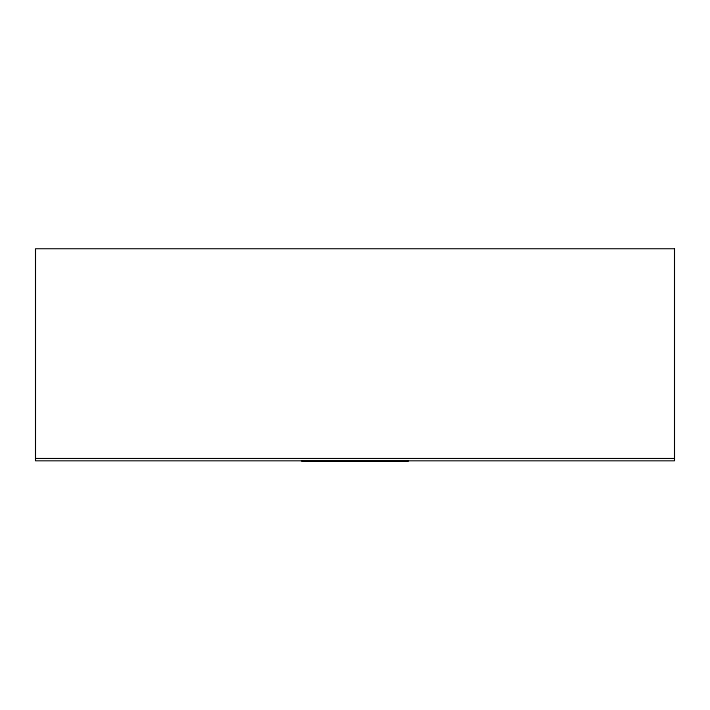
<?xml version="1.0" encoding="UTF-8"?>
<svg xmlns="http://www.w3.org/2000/svg" width="710" height="710" viewBox="0 0 710 710"><rect width="100%" height="100%" fill="white"/><g stroke="black" fill="none" stroke-linecap="round" stroke-linejoin="round"><path stroke-width="1.06" d="M35.5 458.474L674.5 458.474M408.25 460.79L408.25 461.296L301.75 461.296L301.75 460.79M674.5 248.704L35.5 248.704L35.5 460.79L674.5 460.79L674.5 248.704"/></g></svg>
